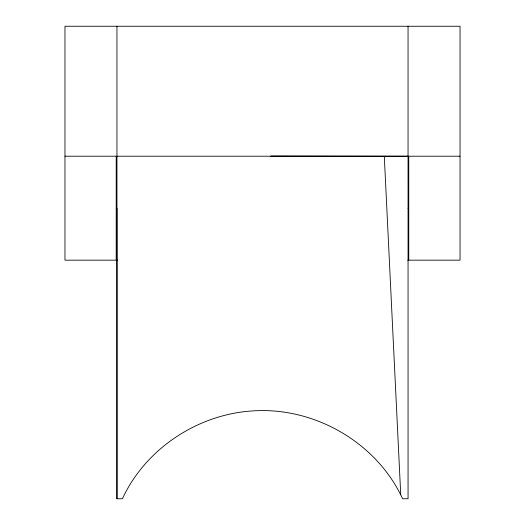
<?xml version="1.0" encoding="UTF-8"?>
<svg xmlns="http://www.w3.org/2000/svg" width="525" height="525" viewBox="0 0 525 525"><rect width="100%" height="100%" fill="white"/><g stroke="black" fill="none" stroke-linecap="round" stroke-linejoin="round"><path stroke-width="0.79" d="M408.05 26.25L408.063 498.75L402.603 498.75C376.668 442.483 314.324 406.658 252.709 410.917C197.754 414.271 145.635 448.632 122.397 498.75L116.95 498.75L116.95 208.189L116.209 208.189M64.969 156.207L460.031 156.207M408.05 208.189L408.758 208.189M117.377 260.17L64.969 260.17L64.969 26.25L460.031 26.25L460.031 260.17L407.767 260.17M384.3 156.325L400.739 494.793M408.758 156.555L408.758 260.17M116.95 26.25L116.95 498.75M116.209 156.555L116.209 260.17M408.05 156.325L270.907 156.207L408.05 156.325"/></g></svg>
